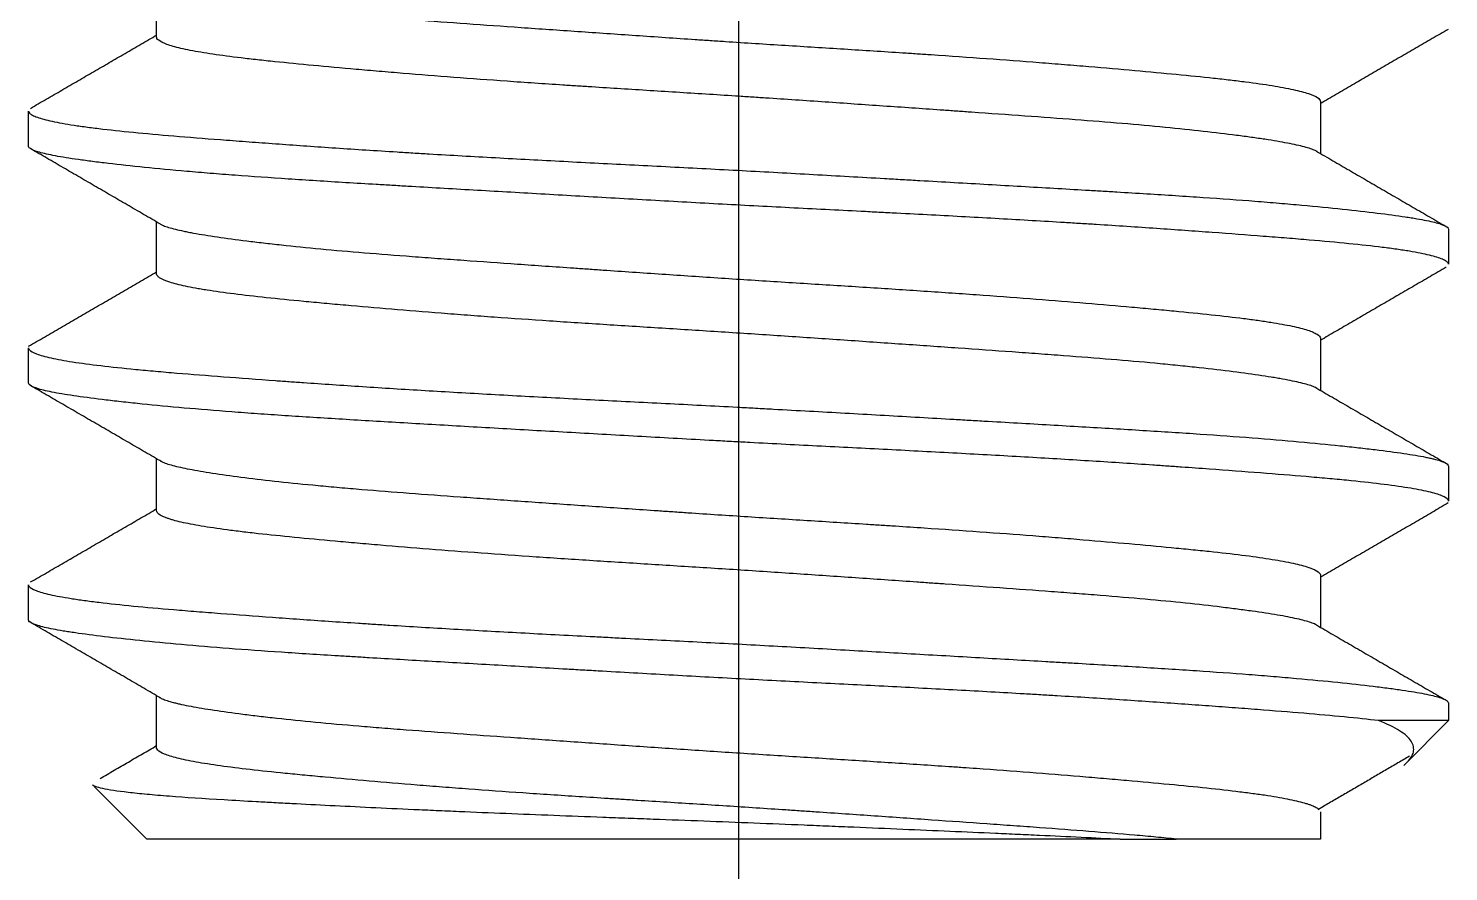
# Model space of a CAD drawing. Extents: x 0 to 1128, y 0 to 827.
# Drawn here: x 300.36 to 306.36, y 201.64 to 205.2 of the extents above; entities that cross this region are included whole.
import ezdxf

# ---------------------------------------------------------------- set-up
doc = ezdxf.new("R2010")
doc.units = 0
doc.header["$LTSCALE"] = 10
doc.header["$MEASUREMENT"] = 0
doc.linetypes.add('CENTER', pattern=[2, 1.25, -0.25, 0.25, -0.25])
doc.layers.add('1', color=7, linetype='CONTINUOUS')

msp = doc.modelspace()

# ---------------------------------------------------------------- linework, layer by layer
at = {"layer": '1', "color": 1, "linetype": 'CENTER', "lineweight": -3, "ltscale": 3}
msp.add_line((303.359, 275.5328), (303.359, 195.1403), dxfattribs=at)
at = {"layer": '1', "color": 7, "linetype": 'Continuous', "lineweight": -3}
for p, q in [((300.9005, 205.1652), (300.9005, 205.3851)), ((300.359, 204.7066), (300.359, 204.8523)), ((305.8175, 204.894), (305.8175, 204.6741)), ((300.9005, 204.1652), (300.9005, 204.3851)), ((306.359, 204.353), (306.359, 204.2065)), ((305.8175, 203.8943), (305.8175, 203.6742)), ((300.359, 203.7071), (300.359, 203.8523)), ((300.9005, 203.1649), (300.9005, 203.3851)), ((306.359, 203.3521), (306.359, 203.2068)), ((305.8175, 202.8936), (305.8175, 202.6739)), ((300.359, 202.7062), (300.359, 202.8528)), ((300.9005, 202.1656), (300.9005, 202.3851)), ((306.359, 202.3525), (306.359, 202.2796)), ((306.359, 202.2796), (306.0634, 202.2796)), ((306.359, 202.2796), (306.1693, 202.0899)), ((300.859, 201.7796), (300.6366, 202.002)), ((305.8175, 201.8943), (305.8175, 201.7796)), ((304.971, 201.7796), (300.859, 201.7796)), ((305.8175, 201.7796), (305.2087, 201.7796))]:
    msp.add_line(p, q, dxfattribs=at)
for points, knots in [([(300.9105, 205.3794), (300.9155, 205.3759), (300.9225, 205.3724), (300.9348, 205.3676), (300.9384, 205.3663), (300.9462, 205.3637), (300.9587, 205.3597), (300.9736, 205.3558), (301.0063, 205.3479), (301.0581, 205.3373), (301.126, 205.3265), (301.1832, 205.3181), (301.2033, 205.3153), (301.2455, 205.3097), (301.2675, 205.3069), (301.3359, 205.2984), (301.4339, 205.2871), (301.5452, 205.2759), (301.6338, 205.2676), (301.6642, 205.2649), (301.7266, 205.2595), (301.7588, 205.2568), (301.8567, 205.2489), (301.992, 205.2384), (302.2083, 205.2227), (302.3615, 205.2118), (302.4799, 205.2035), (302.5197, 205.2008), (302.5996, 205.1952), (302.6398, 205.1924), (302.7611, 205.184), (302.9246, 205.1727), (303.1126, 205.1599), (303.2184, 205.1528), (303.2609, 205.15), (303.2822, 205.1486), (303.3458, 205.1444), (303.3881, 205.1416), (303.5145, 205.1336), (303.682, 205.1231), (303.8474, 205.1127), (303.9706, 205.1048), (304.0115, 205.1022), (304.0727, 205.0982), (304.093, 205.0968), (304.1334, 205.0942), (304.1535, 205.0928), (304.2533, 205.0861), (304.409, 205.0753), (304.557, 205.0642), (304.6652, 205.0558), (304.7185, 205.0516), (304.7707, 205.0473), (304.8052, 205.0445), (304.8224, 205.043), (304.9072, 205.0359), (304.9718, 205.0302), (305.0949, 205.0192), (305.1533, 205.0138), (305.264, 205.0032), (305.3163, 204.9979), (305.3777, 204.9913), (305.3897, 204.99), (305.4134, 204.9873), (305.4481, 204.9833), (305.4806, 204.9794), (305.5426, 204.9714), (305.6173, 204.9608), (305.6765, 204.9497), (305.7149, 204.9413), (305.7267, 204.9385), (305.7482, 204.9328), (305.7579, 204.9299), (305.7836, 204.9214), (305.8087, 204.9102), (305.8173, 204.8992), (305.8175, 204.8939)], [0, 0, 0, 0, 0.022408, 0.022408, 0.030845, 0.030845, 0.039282, 0.056156, 0.056156, 0.089903, 0.12365, 0.12365, 0.140524, 0.140524, 0.157398, 0.157398, 0.191145, 0.224892, 0.224892, 0.241766, 0.241766, 0.25864, 0.25864, 0.292387, 0.326134, 0.359882, 0.359882, 0.376755, 0.376755, 0.393629, 0.393629, 0.427376, 0.461124, 0.469561, 0.469561, 0.477997, 0.477997, 0.494871, 0.494871, 0.528618, 0.562366, 0.562366, 0.579239, 0.579239, 0.587676, 0.587676, 0.596113, 0.596113, 0.62986, 0.663608, 0.663608, 0.680481, 0.688918, 0.688918, 0.697355, 0.697355, 0.731102, 0.731102, 0.76485, 0.76485, 0.798597, 0.798597, 0.807034, 0.807034, 0.815471, 0.832344, 0.832344, 0.866092, 0.899839, 0.899839, 0.916713, 0.916713, 0.933586, 0.933586, 0.967334, 1, 1, 1, 1]), ([(305.804, 204.682), (305.8017, 204.6834), (305.7964, 204.6862), (305.7901, 204.6889), (305.7834, 204.6915), (305.7798, 204.6928), (305.7681, 204.6968), (305.7593, 204.6994), (305.7298, 204.7072), (305.6823, 204.7177), (305.6187, 204.7285), (305.565, 204.7367), (305.546, 204.7395), (305.5061, 204.745), (305.485, 204.7479), (305.4195, 204.7563), (305.3253, 204.7676), (305.2179, 204.7788), (305.1038, 204.7898), (305.0434, 204.7953), (304.9157, 204.806), (304.8495, 204.8112), (304.7127, 204.8217), (304.5713, 204.8321), (304.4023, 204.8441), (304.3048, 204.851), (304.2655, 204.8537), (304.2458, 204.8551), (304.1864, 204.8593), (304.1466, 204.862), (304.0264, 204.8704), (303.8644, 204.8816), (303.6989, 204.893), (303.5733, 204.9015), (303.5313, 204.9043), (303.4678, 204.9085), (303.4466, 204.9099), (303.4043, 204.9127), (303.3831, 204.9141), (303.2777, 204.9209), (303.11, 204.9315), (302.9445, 204.9419), (302.8212, 204.9497), (302.7597, 204.9536), (302.6986, 204.9575), (302.6579, 204.9602), (302.6376, 204.9615), (302.5366, 204.9682), (302.3789, 204.9789), (302.154, 204.9953), (302.0117, 205.0066), (301.908, 205.0151), (301.8739, 205.018), (301.8075, 205.0236), (301.7751, 205.0265), (301.6801, 205.0348), (301.6199, 205.0403), (301.5056, 205.051), (301.4515, 205.0563), (301.3751, 205.0641), (301.3504, 205.0668), (301.3026, 205.0721), (301.2798, 205.0747), (301.2141, 205.0826), (301.1345, 205.0932), (301.0705, 205.104), (301.0283, 205.1123), (301.0152, 205.1151), (300.991, 205.1207), (300.9799, 205.1236), (300.95, 205.1321), (300.9188, 205.1435), (300.9047, 205.1547), (300.9009, 205.1622), (300.9004, 205.1642), (300.9005, 205.1662)], [0, 0, 0, 0, 0.00918, 0.017616, 0.017616, 0.026053, 0.026053, 0.042927, 0.042927, 0.076674, 0.110421, 0.110421, 0.127295, 0.127295, 0.144169, 0.144169, 0.177916, 0.211663, 0.211663, 0.245411, 0.245411, 0.279158, 0.279158, 0.312905, 0.346652, 0.355089, 0.355089, 0.363526, 0.363526, 0.3804, 0.3804, 0.414147, 0.447894, 0.447894, 0.464768, 0.464768, 0.473205, 0.473205, 0.481642, 0.481642, 0.515389, 0.549136, 0.549136, 0.56601, 0.574447, 0.574447, 0.582884, 0.582884, 0.616631, 0.650378, 0.684125, 0.684125, 0.700999, 0.700999, 0.717873, 0.717873, 0.75162, 0.75162, 0.785367, 0.785367, 0.802241, 0.802241, 0.819115, 0.819115, 0.852862, 0.886609, 0.886609, 0.903483, 0.903483, 0.920356, 0.920356, 0.954104, 0.987851, 0.987851, 1, 1, 1, 1]), ([(300.359, 204.8529), (300.359, 204.8499), (300.3606, 204.8469), (300.3653, 204.8424), (300.367, 204.841), (300.3712, 204.8382), (300.3736, 204.8368), (300.3818, 204.8325), (300.3886, 204.8297), (300.4126, 204.8212), (300.4545, 204.8099), (300.516, 204.7989), (300.5695, 204.7908), (300.5886, 204.7881), (300.6191, 204.784), (300.6296, 204.7827), (300.6512, 204.78), (300.7066, 204.7733), (300.8183, 204.7617), (300.9924, 204.7465), (301.1253, 204.7361), (301.2315, 204.728), (301.2678, 204.7253), (301.3417, 204.7198), (301.3795, 204.7171), (301.495, 204.7087), (301.6551, 204.6975), (301.8271, 204.6864), (301.9385, 204.6795), (301.961, 204.6781), (302.0063, 204.6753), (302.0292, 204.6739), (302.098, 204.6698), (302.1443, 204.6671), (302.2843, 204.6591), (302.474, 204.6487), (302.6695, 204.6385), (302.8184, 204.6308), (302.8684, 204.6283), (302.9692, 204.6232), (303.02, 204.6206), (303.172, 204.6128), (303.273, 204.6076), (303.4747, 204.5968), (303.5753, 204.5913), (303.7761, 204.5801), (303.8762, 204.5744), (304.0011, 204.5673), (304.0261, 204.5659), (304.0756, 204.563), (304.1496, 204.5588), (304.2225, 204.5546), (304.3668, 204.5464), (304.5555, 204.5355), (304.7367, 204.525), (304.8475, 204.5185), (304.8696, 204.5172), (304.9134, 204.5146), (304.9352, 204.5133), (305, 204.5094), (305.0423, 204.5068), (305.1667, 204.4991), (305.2462, 204.494), (305.3986, 204.4837), (305.4715, 204.4784), (305.5757, 204.4702), (305.6096, 204.4674), (305.6756, 204.4618), (305.7078, 204.459), (305.8007, 204.4505), (305.9156, 204.4393), (306.0613, 204.4228), (306.1407, 204.4121), (306.1847, 204.4055), (306.1931, 204.4042), (306.2094, 204.4015), (306.2329, 204.3976), (306.2535, 204.3938), (306.291, 204.3861), (306.3309, 204.376), (306.3508, 204.3658), (306.3568, 204.3592), (306.3577, 204.3579), (306.3586, 204.3556), (306.3589, 204.3547), (306.359, 204.3537)], [0, 0, 0, 0, 0.01782, 0.01782, 0.025891, 0.025891, 0.033962, 0.033962, 0.050103, 0.050103, 0.082386, 0.114669, 0.114669, 0.130811, 0.130811, 0.138882, 0.138882, 0.146952, 0.179236, 0.211519, 0.243802, 0.243802, 0.259943, 0.259943, 0.276085, 0.276085, 0.308368, 0.340651, 0.340651, 0.348722, 0.348722, 0.356792, 0.356792, 0.372934, 0.372934, 0.405217, 0.4375, 0.4375, 0.453642, 0.453642, 0.469783, 0.469783, 0.502066, 0.502066, 0.534349, 0.534349, 0.566632, 0.566632, 0.574703, 0.574703, 0.582774, 0.598915, 0.598915, 0.631199, 0.663482, 0.663482, 0.671552, 0.671552, 0.679623, 0.679623, 0.695765, 0.695765, 0.728048, 0.728048, 0.760331, 0.760331, 0.776472, 0.776472, 0.792614, 0.792614, 0.824897, 0.85718, 0.889463, 0.889463, 0.897534, 0.897534, 0.905605, 0.921746, 0.921746, 0.954029, 0.986312, 0.986312, 0.994383, 0.994383, 1, 1, 1, 1]), ([(306.359, 204.2069), (306.3589, 204.2083), (306.3584, 204.2097), (306.3568, 204.2124), (306.3557, 204.2138), (306.3529, 204.2166), (306.3477, 204.2208), (306.3396, 204.2251), (306.3196, 204.2335), (306.283, 204.2448), (306.2266, 204.2559), (306.185, 204.2628), (306.1764, 204.2642), (306.1585, 204.2669), (306.1492, 204.2683), (306.1204, 204.2724), (306.1001, 204.2751), (306.0359, 204.283), (305.9416, 204.2934), (305.8298, 204.3036), (305.7395, 204.3113), (305.7083, 204.3139), (305.6436, 204.3191), (305.6101, 204.3217), (305.5071, 204.3296), (305.4352, 204.335), (305.2849, 204.346), (305.1282, 204.3572), (304.9586, 204.3684), (304.8485, 204.3754), (304.8262, 204.3768), (304.7815, 204.3796), (304.7142, 204.3837), (304.6458, 204.3878), (304.5078, 204.3959), (304.3203, 204.4064), (304.1258, 204.4167), (304.002, 204.4231), (303.9772, 204.4244), (303.9272, 204.4269), (303.9021, 204.4282), (303.8267, 204.4321), (303.7764, 204.4346), (303.6254, 204.4423), (303.5247, 204.4475), (303.3232, 204.458), (303.2224, 204.4635), (303.0711, 204.4719), (303.0207, 204.4747), (302.9198, 204.4804), (302.8692, 204.4832), (302.719, 204.4918), (302.522, 204.503), (302.2363, 204.5194), (302.0523, 204.53), (301.9395, 204.5366), (301.917, 204.538), (301.8725, 204.5406), (301.8063, 204.5445), (301.742, 204.5483), (301.6156, 204.556), (301.4535, 204.5662), (301.3039, 204.5766), (301.2144, 204.5834), (301.1967, 204.5847), (301.1617, 204.5875), (301.1443, 204.5889), (301.0932, 204.593), (301.0602, 204.5958), (300.9644, 204.6042), (300.8454, 204.6155), (300.7435, 204.6265), (300.6735, 204.6348), (300.6513, 204.6375), (300.609, 204.6429), (300.589, 204.6456), (300.5326, 204.6536), (300.4677, 204.664), (300.4, 204.6792), (300.3747, 204.6894), (300.3653, 204.6959), (300.3637, 204.6972), (300.3613, 204.6999), (300.3604, 204.7012), (300.3593, 204.7037), (300.359, 204.7049), (300.359, 204.7061)], [0, 0, 0, 0, 0.008266, 0.008266, 0.016336, 0.016336, 0.024407, 0.040549, 0.040549, 0.072832, 0.105115, 0.105115, 0.113186, 0.113186, 0.121256, 0.121256, 0.137398, 0.137398, 0.169681, 0.201964, 0.201964, 0.218106, 0.218106, 0.234247, 0.234247, 0.26653, 0.26653, 0.298813, 0.331096, 0.331096, 0.339167, 0.339167, 0.347238, 0.363379, 0.363379, 0.395662, 0.427946, 0.427946, 0.436016, 0.436016, 0.444087, 0.444087, 0.460229, 0.460229, 0.492512, 0.492512, 0.524795, 0.524795, 0.540936, 0.540936, 0.557078, 0.557078, 0.589361, 0.621644, 0.653927, 0.653927, 0.661998, 0.661998, 0.670069, 0.68621, 0.68621, 0.718493, 0.750776, 0.750776, 0.758847, 0.758847, 0.766918, 0.766918, 0.783059, 0.783059, 0.815342, 0.847626, 0.847626, 0.863767, 0.863767, 0.879909, 0.879909, 0.912192, 0.944475, 0.976758, 0.976758, 0.984829, 0.984829, 0.992899, 0.992899, 1, 1, 1, 1]), ([(300.9171, 204.3754), (300.9206, 204.3736), (300.9358, 204.3665), (300.9588, 204.3595), (300.9907, 204.3516), (301.0024, 204.349), (301.0217, 204.3449), (301.0284, 204.3436), (301.0423, 204.3409), (301.0494, 204.3396), (301.0866, 204.3328), (301.1537, 204.322), (301.236, 204.3108), (301.3035, 204.3024), (301.3387, 204.2981), (301.376, 204.2939), (301.4014, 204.291), (301.4144, 204.2896), (301.4801, 204.2825), (301.5357, 204.2768), (301.6527, 204.2659), (301.7141, 204.2605), (301.8429, 204.2499), (301.9102, 204.2447), (301.9981, 204.2381), (302.0158, 204.2368), (302.0517, 204.2341), (302.1057, 204.2301), (302.1607, 204.2262), (302.2721, 204.2182), (302.424, 204.2074), (302.6025, 204.195), (302.7044, 204.1879), (302.7454, 204.1851), (302.7661, 204.1836), (302.8281, 204.1793), (302.8695, 204.1765), (302.9941, 204.1679), (303.0774, 204.1622), (303.2447, 204.151), (303.3286, 204.1455), (303.455, 204.1374), (303.4973, 204.1347), (303.5819, 204.1293), (303.6243, 204.1267), (303.7505, 204.1188), (303.9164, 204.1084), (304.0778, 204.0979), (304.2369, 204.0872), (304.3153, 204.0818), (304.4697, 204.0708), (304.5445, 204.0652), (304.689, 204.054), (304.8286, 204.0427), (304.9585, 204.0314), (305.0521, 204.023), (305.0828, 204.0202), (305.1423, 204.0148), (305.1711, 204.0121), (305.255, 204.0041), (305.3598, 203.9936), (305.4508, 203.9831), (305.5137, 203.9752), (305.5338, 203.9725), (305.5625, 203.9684), (305.5719, 203.9671), (305.5901, 203.9644), (305.5989, 203.963), (305.6417, 203.9562), (305.7017, 203.9452), (305.7453, 203.9339), (305.7717, 203.9254), (305.7834, 203.9212), (305.7927, 203.9169), (305.7984, 203.914), (305.8009, 203.9126), (305.8124, 203.9054), (305.8171, 203.8998), (305.8175, 203.8942), (305.8175, 203.8941), (305.8175, 203.8939)], [0, 0, 0, 0, 0.011983, 0.046024, 0.046024, 0.063045, 0.063045, 0.071555, 0.071555, 0.080066, 0.080066, 0.114107, 0.148148, 0.148148, 0.165169, 0.173679, 0.173679, 0.18219, 0.18219, 0.216231, 0.216231, 0.250273, 0.250273, 0.284314, 0.284314, 0.292824, 0.292824, 0.301335, 0.318355, 0.318355, 0.352397, 0.386438, 0.394949, 0.394949, 0.403459, 0.403459, 0.42048, 0.42048, 0.454521, 0.454521, 0.488563, 0.488563, 0.505583, 0.505583, 0.522604, 0.522604, 0.556645, 0.590687, 0.590687, 0.624728, 0.624728, 0.65877, 0.65877, 0.692811, 0.726852, 0.726852, 0.743873, 0.743873, 0.760894, 0.760894, 0.794935, 0.828977, 0.828977, 0.845997, 0.845997, 0.854508, 0.854508, 0.863018, 0.863018, 0.89706, 0.931101, 0.931101, 0.948122, 0.956632, 0.956632, 0.965142, 0.965142, 0.999184, 0.999184, 1, 1, 1, 1]), ([(305.8041, 203.6819), (305.7996, 203.6847), (305.7829, 203.6926), (305.7392, 203.7056), (305.6877, 203.7162), (305.6502, 203.723), (305.6424, 203.7243), (305.6263, 203.727), (305.6016, 203.7311), (305.5747, 203.7352), (305.5182, 203.7435), (305.4355, 203.7546), (305.326, 203.7673), (305.2593, 203.7744), (305.2322, 203.7772), (305.2184, 203.7786), (305.1764, 203.7828), (305.1477, 203.7856), (305.0595, 203.7939), (304.9979, 203.7992), (304.8694, 203.8097), (304.8024, 203.8149), (304.6978, 203.8228), (304.6622, 203.8254), (304.5897, 203.8307), (304.5527, 203.8334), (304.4409, 203.8414), (304.2887, 203.8521), (304.1307, 203.8632), (303.9698, 203.8743), (303.8878, 203.88), (303.7209, 203.8915), (303.6374, 203.8972), (303.4702, 203.9084), (303.3865, 203.9139), (303.2191, 203.9246), (303.1353, 203.9299), (303.0096, 203.9378), (302.9675, 203.9404), (302.8842, 203.9457), (302.8429, 203.9483), (302.7201, 203.9561), (302.559, 203.9666), (302.4034, 203.9773), (302.2889, 203.9855), (302.251, 203.9883), (302.1948, 203.9925), (302.1761, 203.9939), (302.1392, 203.9967), (302.1209, 203.9981), (302.0302, 204.0051), (301.8906, 204.0164), (301.7615, 204.0276), (301.6686, 204.0359), (301.6231, 204.04), (301.5792, 204.0441), (301.5502, 204.0468), (301.5359, 204.0482), (301.4655, 204.0549), (301.3604, 204.0654), (301.2242, 204.081), (301.1479, 204.0916), (301.1048, 204.0985), (301.0964, 204.0998), (301.0802, 204.1026), (301.0566, 204.1067), (301.0355, 204.1109), (300.9963, 204.1192), (300.9524, 204.1304), (300.9252, 204.1418), (300.9111, 204.1503), (300.9075, 204.1531), (300.9024, 204.1588), (300.9009, 204.1615), (300.9005, 204.1649), (300.9005, 204.1655), (300.9005, 204.1661)], [0, 0, 0, 0, 0.017549, 0.051296, 0.085044, 0.085044, 0.09348, 0.09348, 0.101917, 0.118791, 0.118791, 0.152538, 0.186286, 0.194722, 0.194722, 0.203159, 0.203159, 0.220033, 0.220033, 0.25378, 0.25378, 0.287528, 0.287528, 0.304401, 0.304401, 0.321275, 0.321275, 0.355022, 0.38877, 0.38877, 0.422517, 0.422517, 0.456264, 0.456264, 0.490012, 0.490012, 0.523759, 0.523759, 0.540633, 0.540633, 0.557506, 0.557506, 0.591254, 0.625001, 0.625001, 0.641875, 0.641875, 0.650312, 0.650312, 0.658748, 0.658748, 0.692496, 0.726243, 0.726243, 0.743117, 0.751554, 0.751554, 0.75999, 0.75999, 0.793738, 0.827485, 0.861233, 0.861233, 0.869669, 0.869669, 0.878106, 0.89498, 0.89498, 0.928727, 0.962475, 0.962475, 0.979348, 0.979348, 0.996222, 0.996222, 1, 1, 1, 1]), ([(300.359, 203.8535), (300.3588, 203.8506), (300.3601, 203.8477), (300.368, 203.8393), (300.3782, 203.8337), (300.4011, 203.8252), (300.41, 203.8224), (300.4305, 203.8167), (300.442, 203.8138), (300.4803, 203.8054), (300.541, 203.7943), (300.6601, 203.7783), (300.7583, 203.7679), (300.8257, 203.7614), (300.8395, 203.7601), (300.8675, 203.7575), (300.9103, 203.7537), (300.9553, 203.7498), (301.0481, 203.7421), (301.1137, 203.737), (301.2525, 203.7264), (301.3256, 203.721), (301.4219, 203.714), (301.4413, 203.7126), (301.4808, 203.7098), (301.5008, 203.7084), (301.5613, 203.7041), (301.6023, 203.7013), (301.727, 203.6929), (301.8983, 203.6817), (302.0793, 203.6709), (302.2186, 203.6629), (302.2657, 203.6602), (302.3611, 203.6549), (302.4096, 203.6523), (302.5553, 203.6444), (302.7513, 203.6342), (303.05, 203.6191), (303.2524, 203.6087), (303.38, 203.6019), (303.4056, 203.6005), (303.4565, 203.5978), (303.5328, 203.5936), (303.6086, 203.5894), (303.7594, 203.581), (303.9587, 203.5697), (304.1544, 203.5585), (304.2755, 203.5516), (304.2997, 203.5502), (304.3479, 203.5474), (304.372, 203.5461), (304.4439, 203.5419), (304.4912, 203.5392), (304.631, 203.5311), (304.8124, 203.5206), (304.9839, 203.5104), (305.1086, 203.5027), (305.1496, 203.5002), (305.2302, 203.495), (305.27, 203.4924), (305.3861, 203.4846), (305.4596, 203.4793), (305.5988, 203.4684), (305.7305, 203.4573), (305.8467, 203.4461), (305.9144, 203.439), (305.9277, 203.4376), (305.9537, 203.4348), (305.9917, 203.4306), (306.0271, 203.4265), (306.0941, 203.4184), (306.1741, 203.4077), (306.2352, 203.3974), (306.2674, 203.3909), (306.2735, 203.3896), (306.2852, 203.3871), (306.2907, 203.3858), (306.3063, 203.3819), (306.3154, 203.3794), (306.3389, 203.3717), (306.3493, 203.3666), (306.3574, 203.3588), (306.3588, 203.3561), (306.359, 203.3534)], [0, 0, 0, 0, 0.017268, 0.017268, 0.049485, 0.049485, 0.065593, 0.065593, 0.081701, 0.081701, 0.113918, 0.146134, 0.178351, 0.178351, 0.186405, 0.186405, 0.194459, 0.210567, 0.210567, 0.242784, 0.242784, 0.275, 0.275, 0.283055, 0.283055, 0.291109, 0.291109, 0.307217, 0.307217, 0.339433, 0.37165, 0.37165, 0.387758, 0.387758, 0.403866, 0.403866, 0.436083, 0.468299, 0.500516, 0.500516, 0.50857, 0.50857, 0.516624, 0.532732, 0.532732, 0.564949, 0.597165, 0.597165, 0.60522, 0.60522, 0.613274, 0.613274, 0.629382, 0.629382, 0.661598, 0.693815, 0.693815, 0.709923, 0.709923, 0.726031, 0.726031, 0.758248, 0.758248, 0.790464, 0.822681, 0.822681, 0.830735, 0.830735, 0.838789, 0.854897, 0.854897, 0.887114, 0.91933, 0.91933, 0.927385, 0.927385, 0.935439, 0.935439, 0.951547, 0.951547, 0.983763, 0.983763, 1, 1, 1, 1]), ([(306.359, 203.2066), (306.3589, 203.2084), (306.3582, 203.2103), (306.3533, 203.2176), (306.3445, 203.2232), (306.3168, 203.2344), (306.2979, 203.2401), (306.2616, 203.2486), (306.2483, 203.2514), (306.2192, 203.257), (306.2035, 203.2598), (306.1529, 203.268), (306.0761, 203.2787), (305.9807, 203.2891), (305.9151, 203.2956), (305.9016, 203.2969), (305.8742, 203.2995), (305.8602, 203.3008), (305.8174, 203.3046), (305.7879, 203.3072), (305.6966, 203.3149), (305.632, 203.32), (305.4953, 203.3305), (305.4232, 203.3359), (305.3095, 203.3442), (305.2707, 203.347), (305.211, 203.3512), (305.1908, 203.3527), (305.1501, 203.3555), (305.0476, 203.3626), (304.8562, 203.3752), (304.6767, 203.386), (304.4924, 203.3968), (304.3978, 203.4021), (304.2523, 203.41), (304.2035, 203.4126), (304.1056, 203.4177), (304.0565, 203.4203), (303.9085, 203.4279), (303.7097, 203.438), (303.508, 203.4483), (303.381, 203.455), (303.3555, 203.4564), (303.3045, 203.4591), (303.279, 203.4605), (303.2025, 203.4646), (303.1518, 203.4674), (303.0004, 203.4758), (302.8005, 203.4871), (302.6044, 203.4983), (302.4588, 203.5067), (302.4105, 203.5094), (302.3145, 203.5149), (302.2666, 203.5177), (302.1254, 203.5258), (301.9424, 203.5364), (301.6833, 203.5518), (301.5208, 203.562), (301.4226, 203.5685), (301.4032, 203.5698), (301.3648, 203.5724), (301.308, 203.5764), (301.2535, 203.5804), (301.1473, 203.5885), (301.0136, 203.5995), (300.8953, 203.6108), (300.8263, 203.6178), (300.8128, 203.6192), (300.7862, 203.622), (300.7731, 203.6234), (300.7349, 203.6276), (300.7106, 203.6304), (300.6415, 203.6386), (300.5589, 203.6493), (300.4952, 203.6597), (300.4546, 203.6674), (300.4423, 203.6699), (300.42, 203.6751), (300.4102, 203.6777), (300.3845, 203.6853), (300.3726, 203.6904), (300.361, 203.6992), (300.3588, 203.7029), (300.359, 203.7067)], [0, 0, 0, 0, 0.010826, 0.010826, 0.043042, 0.043042, 0.075259, 0.075259, 0.091367, 0.091367, 0.107475, 0.107475, 0.139692, 0.171908, 0.171908, 0.179962, 0.179962, 0.188016, 0.188016, 0.204125, 0.204125, 0.236341, 0.236341, 0.268558, 0.268558, 0.284666, 0.284666, 0.29272, 0.29272, 0.300774, 0.332991, 0.365207, 0.365207, 0.397424, 0.397424, 0.413532, 0.413532, 0.42964, 0.42964, 0.461857, 0.494073, 0.494073, 0.502128, 0.502128, 0.510182, 0.510182, 0.52629, 0.52629, 0.558506, 0.590723, 0.590723, 0.606831, 0.606831, 0.622939, 0.622939, 0.655156, 0.687373, 0.719589, 0.719589, 0.727643, 0.727643, 0.735697, 0.751806, 0.751806, 0.784022, 0.816239, 0.816239, 0.824293, 0.824293, 0.832347, 0.832347, 0.848455, 0.848455, 0.880672, 0.912888, 0.912888, 0.928996, 0.928996, 0.945105, 0.945105, 0.977321, 0.977321, 1, 1, 1, 1]), ([(300.9169, 203.3755), (300.9198, 203.374), (300.9231, 203.3724), (300.9391, 203.3656), (300.9723, 203.3552), (301.0219, 203.3447), (301.0799, 203.3339), (301.113, 203.3285), (301.1878, 203.3174), (301.2288, 203.3118), (301.3179, 203.3005), (301.4139, 203.2892), (301.5239, 203.278), (301.6117, 203.2697), (301.642, 203.2669), (301.7038, 203.2615), (301.7353, 203.2588), (301.8317, 203.2508), (301.9652, 203.2404), (302.1085, 203.2299), (302.2197, 203.2219), (302.2574, 203.2192), (302.3149, 203.2151), (302.3342, 203.2138), (302.3729, 203.211), (302.3924, 203.2097), (302.49, 203.2028), (302.6484, 203.1918), (302.8114, 203.1805), (302.9354, 203.172), (302.9978, 203.1677), (303.0609, 203.1634), (303.1031, 203.1605), (303.1243, 203.1591), (303.2301, 203.152), (303.3144, 203.1464), (303.4825, 203.1356), (303.6499, 203.1251), (303.8163, 203.1146), (303.9198, 203.108), (303.9406, 203.1067), (303.9818, 203.1041), (304.0433, 203.1001), (304.1038, 203.0961), (304.2235, 203.0882), (304.3796, 203.0774), (304.5477, 203.065), (304.6384, 203.0579), (304.6744, 203.0551), (304.6923, 203.0536), (304.7456, 203.0494), (304.7804, 203.0465), (304.8824, 203.038), (304.9475, 203.0324), (305.0719, 203.0213), (305.1312, 203.0158), (305.2157, 203.0078), (305.2432, 203.0052), (305.2965, 202.9998), (305.3225, 202.9972), (305.3973, 202.9893), (305.4892, 202.9788), (305.5659, 202.9681), (305.635, 202.9573), (305.6658, 202.9518), (305.7193, 202.9406), (305.7417, 202.9349), (305.7779, 202.9236), (305.8056, 202.9122), (305.8163, 202.901), (305.8174, 202.895), (305.8175, 202.8945), (305.8175, 202.8941)], [0, 0, 0, 0, 0.010077, 0.010077, 0.044118, 0.07816, 0.07816, 0.112201, 0.112201, 0.146242, 0.146242, 0.180284, 0.214325, 0.214325, 0.231346, 0.231346, 0.248367, 0.248367, 0.282408, 0.31645, 0.31645, 0.33347, 0.33347, 0.341981, 0.341981, 0.350491, 0.350491, 0.384532, 0.418574, 0.418574, 0.435595, 0.444105, 0.444105, 0.452615, 0.452615, 0.486657, 0.486657, 0.520698, 0.55474, 0.55474, 0.56325, 0.56325, 0.57176, 0.588781, 0.588781, 0.622822, 0.656864, 0.665374, 0.665374, 0.673885, 0.673885, 0.690905, 0.690905, 0.724947, 0.724947, 0.758988, 0.758988, 0.776009, 0.776009, 0.793029, 0.793029, 0.827071, 0.861112, 0.861112, 0.895154, 0.895154, 0.929195, 0.929195, 0.963237, 0.997278, 0.997278, 1, 1, 1, 1]), ([(305.797, 202.6857), (305.7915, 202.6884), (305.7848, 202.6911), (305.7694, 202.6964), (305.7607, 202.699), (305.7411, 202.7043), (305.7303, 202.7069), (305.6947, 202.7148), (305.6394, 202.7254), (305.5683, 202.7363), (305.5091, 202.7446), (305.478, 202.7488), (305.4446, 202.7531), (305.4219, 202.7559), (305.4102, 202.7573), (305.3512, 202.7644), (305.3007, 202.7701), (305.1934, 202.7813), (305.1366, 202.7868), (305.0166, 202.7976), (304.9535, 202.8029), (304.8705, 202.8095), (304.8537, 202.8108), (304.8199, 202.8135), (304.7687, 202.8174), (304.7164, 202.8214), (304.6102, 202.8292), (304.4646, 202.8397), (304.2918, 202.8519), (304.1926, 202.8588), (304.1526, 202.8616), (304.1325, 202.863), (304.072, 202.8672), (304.0315, 202.87), (303.9095, 202.8785), (303.7456, 202.8898), (303.579, 202.9011), (303.4531, 202.9095), (303.4109, 202.9123), (303.3263, 202.9178), (303.2838, 202.9205), (303.1572, 202.9285), (302.9901, 202.939), (302.826, 202.9493), (302.6636, 202.9598), (302.5831, 202.9651), (302.424, 202.9759), (302.2693, 202.9868), (302.0501, 203.0034), (301.9125, 203.0147), (301.8126, 203.0232), (301.7798, 203.026), (301.7159, 203.0317), (301.6848, 203.0345), (301.5939, 203.0427), (301.5366, 203.048), (301.4285, 203.0586), (301.3776, 203.0638), (301.3063, 203.0716), (301.2834, 203.0743), (301.2502, 203.0783), (301.2394, 203.0796), (301.2182, 203.0823), (301.2079, 203.0836), (301.1576, 203.0903), (301.0854, 203.101), (301.029, 203.112), (300.9927, 203.1203), (300.976, 203.1246), (300.9617, 203.1288), (300.9527, 203.1317), (300.9484, 203.1331), (300.9285, 203.1403), (300.917, 203.146), (300.9034, 203.1564), (300.9004, 203.1612), (300.9005, 203.1659)], [0, 0, 0, 0, 0.017429, 0.017429, 0.03445, 0.03445, 0.05147, 0.05147, 0.085512, 0.119553, 0.119553, 0.136574, 0.145084, 0.145084, 0.153594, 0.153594, 0.187636, 0.187636, 0.221677, 0.221677, 0.255719, 0.255719, 0.264229, 0.264229, 0.272739, 0.28976, 0.28976, 0.323802, 0.357843, 0.366353, 0.366353, 0.374864, 0.374864, 0.391884, 0.391884, 0.425926, 0.459967, 0.459967, 0.476988, 0.476988, 0.494009, 0.494009, 0.52805, 0.562091, 0.562091, 0.596133, 0.596133, 0.630174, 0.664216, 0.698257, 0.698257, 0.715278, 0.715278, 0.732298, 0.732298, 0.76634, 0.76634, 0.800381, 0.800381, 0.817402, 0.817402, 0.825912, 0.825912, 0.834423, 0.834423, 0.868464, 0.902505, 0.902505, 0.919526, 0.928037, 0.928037, 0.936547, 0.936547, 0.970588, 0.970588, 1, 1, 1, 1]), ([(300.359, 202.8533), (300.359, 202.8522), (300.3591, 202.8511), (300.36, 202.8486), (300.3609, 202.8472), (300.3665, 202.8402), (300.3762, 202.8346), (300.4056, 202.8233), (300.4449, 202.8121), (300.5042, 202.801), (300.5476, 202.7941), (300.5567, 202.7927), (300.5753, 202.79), (300.6041, 202.7859), (300.6354, 202.7819), (300.7014, 202.774), (300.7981, 202.7636), (300.9123, 202.7534), (301.0046, 202.7457), (301.0365, 202.7431), (301.1026, 202.7379), (301.1365, 202.7353), (301.2406, 202.7273), (301.3134, 202.7219), (301.4654, 202.7108), (301.5446, 202.7052), (301.6685, 202.6968), (301.7316, 202.6926), (301.7967, 202.6884), (301.8405, 202.6856), (301.8626, 202.6842), (301.9735, 202.6772), (302.1548, 202.6663), (302.4375, 202.6506), (302.6332, 202.6404), (302.7578, 202.634), (302.7829, 202.6327), (302.8331, 202.6301), (302.9084, 202.6263), (302.9837, 202.6224), (303.1345, 202.6147), (303.2352, 202.6096), (303.4367, 202.5989), (303.5376, 202.5934), (303.6891, 202.585), (303.7396, 202.5821), (303.8408, 202.5764), (303.891, 202.5736), (304.0403, 202.5651), (304.2361, 202.5539), (304.4258, 202.543), (304.5657, 202.5349), (304.635, 202.5309), (304.7034, 202.5269), (304.7488, 202.5243), (304.7715, 202.523), (304.8834, 202.5164), (305.0561, 202.5061), (305.2165, 202.496), (305.3707, 202.4856), (305.4448, 202.4804), (305.5333, 202.4735), (305.5508, 202.4722), (305.5854, 202.4694), (305.6364, 202.4652), (305.6849, 202.461), (305.7787, 202.4526), (305.8953, 202.4414), (305.9949, 202.4304), (306.0631, 202.4222), (306.0848, 202.4194), (306.1259, 202.414), (306.1452, 202.4113), (306.1993, 202.4034), (306.2614, 202.393), (306.3038, 202.3829), (306.3282, 202.3753), (306.3385, 202.3715), (306.3459, 202.3676), (306.3503, 202.365), (306.3521, 202.3637), (306.3568, 202.3596), (306.3586, 202.3569), (306.3589, 202.3541)], [0, 0, 0, 0, 0.00665, 0.00665, 0.014721, 0.014721, 0.047004, 0.047004, 0.079287, 0.11157, 0.11157, 0.119641, 0.119641, 0.127712, 0.143853, 0.143853, 0.176136, 0.208419, 0.208419, 0.224561, 0.224561, 0.240703, 0.240703, 0.272986, 0.272986, 0.305269, 0.305269, 0.32141, 0.329481, 0.329481, 0.337552, 0.337552, 0.369835, 0.402118, 0.434401, 0.434401, 0.442472, 0.442472, 0.450543, 0.466684, 0.466684, 0.498967, 0.498967, 0.53125, 0.53125, 0.547392, 0.547392, 0.563533, 0.563533, 0.595816, 0.6281, 0.6281, 0.644241, 0.652312, 0.652312, 0.660383, 0.660383, 0.692666, 0.724949, 0.724949, 0.757232, 0.757232, 0.765303, 0.765303, 0.773373, 0.789515, 0.789515, 0.821798, 0.854081, 0.854081, 0.870223, 0.870223, 0.886364, 0.886364, 0.918647, 0.95093, 0.95093, 0.967072, 0.975143, 0.975143, 0.983214, 0.983214, 1, 1, 1, 1]), ([(306.0634, 202.2796), (306.0192, 202.2849), (305.9706, 202.2901), (305.8651, 202.3004), (305.7513, 202.3106), (305.621, 202.3209), (305.5342, 202.3275), (305.5165, 202.3289), (305.4807, 202.3316), (305.4626, 202.3329), (305.4077, 202.337), (305.3703, 202.3398), (305.2559, 202.3481), (305.0974, 202.3593), (304.9272, 202.3705), (304.795, 202.3788), (304.7502, 202.3815), (304.6818, 202.3857), (304.6588, 202.387), (304.6127, 202.3898), (304.4968, 202.3965), (304.2842, 202.4084), (304.0895, 202.4186), (303.9414, 202.4262), (303.8916, 202.4287), (303.7914, 202.4339), (303.741, 202.4364), (303.5886, 202.4442), (303.4873, 202.4494), (303.2854, 202.4601), (303.1847, 202.4656), (302.9839, 202.4767), (302.8838, 202.4824), (302.7591, 202.4895), (302.7341, 202.4909), (302.6843, 202.4938), (302.6594, 202.4952), (302.5853, 202.4994), (302.5363, 202.5022), (302.391, 202.5105), (302.2012, 202.5214), (302.0191, 202.532), (301.8855, 202.5398), (301.8414, 202.5424), (301.7761, 202.5463), (301.7544, 202.5476), (301.7116, 202.5502), (301.6055, 202.5566), (301.5048, 202.563), (301.3505, 202.5733), (301.2767, 202.5786), (301.136, 202.5894), (301.0691, 202.595), (300.9423, 202.6063), (300.8836, 202.6119), (300.775, 202.6231), (300.6754, 202.6341), (300.5936, 202.6448), (300.5481, 202.6515), (300.5393, 202.6528), (300.5223, 202.6554), (300.5141, 202.6568), (300.4904, 202.6607), (300.4759, 202.6633), (300.4363, 202.671), (300.3937, 202.6811), (300.371, 202.6913), (300.3616, 202.6991), (300.3597, 202.7017), (300.359, 202.7051), (300.359, 202.7058), (300.359, 202.7064)], [0, 0, 0, 0, 0.03756, 0.03756, 0.07512, 0.11268, 0.11268, 0.12207, 0.12207, 0.13146, 0.13146, 0.15024, 0.15024, 0.1878, 0.225361, 0.225361, 0.244141, 0.244141, 0.253531, 0.253531, 0.262921, 0.300481, 0.338041, 0.338041, 0.356821, 0.356821, 0.375601, 0.375601, 0.413161, 0.413161, 0.450721, 0.450721, 0.488281, 0.488281, 0.497671, 0.497671, 0.507061, 0.507061, 0.525841, 0.525841, 0.563401, 0.600961, 0.600961, 0.619741, 0.619741, 0.629131, 0.629131, 0.638522, 0.676082, 0.676082, 0.713642, 0.713642, 0.751202, 0.751202, 0.788762, 0.788762, 0.826322, 0.863882, 0.863882, 0.873272, 0.873272, 0.882662, 0.882662, 0.901442, 0.901442, 0.939002, 0.976562, 0.976562, 0.995342, 0.995342, 1, 1, 1, 1]), ([(300.9101, 202.3797), (300.9138, 202.3771), (300.9281, 202.3692), (300.952, 202.3615), (300.9775, 202.3549), (300.9829, 202.3535), (300.9941, 202.3509), (301.0118, 202.3469), (301.0317, 202.3429), (301.0745, 202.3349), (301.1395, 202.3241), (301.2301, 202.3116), (301.2867, 202.3045), (301.3098, 202.3016), (301.3217, 202.3002), (301.3578, 202.2959), (301.3827, 202.2931), (301.4598, 202.2846), (301.5144, 202.279), (301.6296, 202.2679), (301.6904, 202.2626), (301.7862, 202.2546), (301.8189, 202.2519), (301.8859, 202.2466), (301.9203, 202.244), (302.0247, 202.2361), (302.1678, 202.2256), (302.3187, 202.2149), (302.4735, 202.204), (302.5528, 202.1984), (302.7155, 202.1871), (302.7974, 202.1814), (302.9624, 202.1701), (303.0454, 202.1644), (303.2126, 202.1531), (303.2968, 202.1476), (303.4239, 202.1393), (303.4665, 202.1366), (303.5512, 202.1313), (303.5933, 202.1286), (303.719, 202.1207), (303.8848, 202.1104), (304.047, 202.0999), (304.1674, 202.0919), (304.2072, 202.0892), (304.2667, 202.0851), (304.2865, 202.0838), (304.3256, 202.081), (304.3451, 202.0797), (304.4416, 202.0728), (304.5914, 202.0618), (304.7323, 202.0505), (304.8345, 202.042), (304.8848, 202.0378), (304.9339, 202.0335), (304.9662, 202.0307), (304.9823, 202.0293), (305.0614, 202.0222), (305.1213, 202.0168), (305.2344, 202.0061), (305.3408, 201.9956), (305.4339, 201.9851), (305.4878, 201.9784), (305.4984, 201.9771), (305.519, 201.9744), (305.5492, 201.9704), (305.577, 201.9664), (305.6296, 201.9583), (305.6915, 201.9473), (305.743, 201.9347), (305.7652, 201.9275), (305.7736, 201.9247), (305.7775, 201.9232), (305.7884, 201.9189), (305.7946, 201.9161), (305.8034, 201.9111), (305.8065, 201.909), (305.8091, 201.907)], [0, 0, 0, 0, 0.017183, 0.051829, 0.051829, 0.06049, 0.06049, 0.069151, 0.086474, 0.086474, 0.121119, 0.155764, 0.164426, 0.164426, 0.173087, 0.173087, 0.19041, 0.19041, 0.225055, 0.225055, 0.2597, 0.2597, 0.277023, 0.277023, 0.294345, 0.294345, 0.32899, 0.363636, 0.363636, 0.398281, 0.398281, 0.432926, 0.432926, 0.467571, 0.467571, 0.502216, 0.502216, 0.519539, 0.519539, 0.536862, 0.536862, 0.571507, 0.606152, 0.606152, 0.623475, 0.623475, 0.632136, 0.632136, 0.640797, 0.640797, 0.675443, 0.710088, 0.710088, 0.72741, 0.736072, 0.736072, 0.744733, 0.744733, 0.779378, 0.779378, 0.814023, 0.848669, 0.848669, 0.85733, 0.85733, 0.865991, 0.883314, 0.883314, 0.917959, 0.952604, 0.961266, 0.961266, 0.969927, 0.969927, 0.987249, 0.987249, 1, 1, 1, 1]), ([(306.1848, 202.1054), (306.1985, 202.1189), (306.2071, 202.1328), (306.2119, 202.1545), (306.212, 202.1622), (306.2089, 202.1774), (306.2025, 202.1926), (306.1895, 202.2076), (306.1731, 202.2225), (306.1632, 202.2298), (306.1288, 202.2516), (306.0993, 202.2657), (306.0634, 202.2796)], [0, 0, 0, 0, 0.234742, 0.234742, 0.362285, 0.362285, 0.489828, 0.617371, 0.617371, 0.744914, 0.744914, 1, 1, 1, 1]), ([(305.2087, 201.7796), (305.1809, 201.7824), (305.1523, 201.7852), (305.0931, 201.7907), (305.0629, 201.7935), (304.9703, 201.8015), (304.8416, 201.812), (304.7029, 201.8224), (304.5951, 201.8303), (304.5585, 201.8329), (304.484, 201.8383), (304.4461, 201.841), (304.3313, 201.8491), (304.1757, 201.86), (303.9349, 201.8768), (303.7695, 201.8881), (303.6645, 201.8953), (303.6434, 201.8967), (303.6014, 201.8996), (303.5383, 201.9038), (303.4753, 201.908), (303.3495, 201.9163), (303.2658, 201.9217), (303.0988, 201.9322), (302.9946, 201.9387), (302.8908, 201.9453), (302.8493, 201.9479), (302.8285, 201.9492), (302.7666, 201.9532), (302.7257, 201.9558), (302.6043, 201.9637), (302.4457, 201.9743), (302.2934, 201.9851), (302.1817, 201.9934), (302.1448, 201.9962), (302.0902, 202.0005), (302.0721, 202.0019), (302.0361, 202.0047), (302.0183, 202.0061), (301.9304, 202.0132), (301.7954, 202.0245), (301.6716, 202.0356), (301.5831, 202.0437), (301.5543, 202.0464), (301.4981, 202.0518), (301.4707, 202.0544), (301.3909, 202.0624), (301.2921, 202.0729), (301.1665, 202.0886), (301.0977, 202.0994), (301.0518, 202.1077), (301.0375, 202.1105), (301.011, 202.1161), (300.9988, 202.1189), (300.9655, 202.1273), (300.9297, 202.1386), (300.9106, 202.1499), (300.9027, 202.1583), (300.9011, 202.1611), (300.9005, 202.1645), (300.9005, 202.1652), (300.9005, 202.1658)], [0, 0, 0, 0, 0.021172, 0.021172, 0.042344, 0.042344, 0.084688, 0.127033, 0.127033, 0.148205, 0.148205, 0.169377, 0.169377, 0.211721, 0.254065, 0.296409, 0.296409, 0.306995, 0.306995, 0.317581, 0.338754, 0.338754, 0.381098, 0.381098, 0.423442, 0.434028, 0.434028, 0.444614, 0.444614, 0.465786, 0.465786, 0.50813, 0.550475, 0.550475, 0.571647, 0.571647, 0.582233, 0.582233, 0.592819, 0.592819, 0.635163, 0.677507, 0.677507, 0.698679, 0.698679, 0.719851, 0.719851, 0.762196, 0.80454, 0.846884, 0.846884, 0.868056, 0.868056, 0.889228, 0.889228, 0.931572, 0.973917, 0.973917, 0.995089, 0.995089, 1, 1, 1, 1]), ([(300.6295, 202.0091), (300.6303, 202.0083), (300.6314, 202.0075), (300.635, 202.0053), (300.6379, 202.004), (300.6488, 201.9999), (300.6589, 201.9971), (300.6973, 201.9888), (300.7337, 201.9833), (300.7926, 201.9765), (300.8051, 201.9751), (300.8314, 201.9724), (300.8453, 201.971), (300.8889, 201.9669), (300.9204, 201.9643), (301.0218, 201.9564), (301.0988, 201.9513), (301.2284, 201.9436), (301.274, 201.941), (301.3461, 201.937), (301.3708, 201.9357), (301.4209, 201.933), (301.4464, 201.9317), (301.5763, 201.9249), (301.6872, 201.9193), (301.8638, 201.9108), (301.9244, 201.908), (302.0179, 201.9038), (302.0496, 201.9023), (302.1136, 201.8995), (302.1459, 201.8981), (302.3082, 201.8911), (302.4416, 201.8857), (302.6468, 201.8777), (302.7161, 201.8751), (302.8213, 201.8711), (302.8566, 201.8697), (302.9276, 201.8671), (302.9633, 201.8657), (303.1412, 201.8591), (303.283, 201.8537), (303.495, 201.8452), (303.5656, 201.8424), (303.6712, 201.838), (303.7064, 201.8365), (303.7768, 201.8336), (303.812, 201.8321), (303.9862, 201.8247), (304.1212, 201.8189), (304.317, 201.8103), (304.3812, 201.8075), (304.4759, 201.8033), (304.5071, 201.8019), (304.5691, 201.7991), (304.5999, 201.7977), (304.7511, 201.7907), (304.8648, 201.7852), (304.971, 201.7796)], [0, 0, 0, 0, 0.010899, 0.010899, 0.028883, 0.028883, 0.06485, 0.06485, 0.136785, 0.136785, 0.154768, 0.154768, 0.172752, 0.172752, 0.208719, 0.208719, 0.280654, 0.280654, 0.316621, 0.316621, 0.334605, 0.334605, 0.352588, 0.352588, 0.424523, 0.424523, 0.46049, 0.46049, 0.478474, 0.478474, 0.496458, 0.496458, 0.568392, 0.568392, 0.60436, 0.60436, 0.622343, 0.622343, 0.640327, 0.640327, 0.712262, 0.712262, 0.748229, 0.748229, 0.766212, 0.766212, 0.784196, 0.784196, 0.856131, 0.856131, 0.892098, 0.892098, 0.910082, 0.910082, 0.928065, 0.928065, 1, 1, 1, 1])]:
    msp.add_open_spline(points, degree=3, knots=knots, dxfattribs=at)
for points, degree in [([(300.3672, 204.8646), (300.634, 205.0192), (300.9005, 205.1741)], 2), ([(306.357, 205.1981), (306.0872, 205.0417), (305.8175, 204.8851)], 2), ([(300.9234, 204.3718), (300.6455, 204.5333), (300.3673, 204.6946)], 2), ([(305.8005, 204.684), (306.0788, 204.5224), (306.3571, 204.361)], 2), ([(306.3484, 204.1935), (306.0828, 204.0395), (305.8175, 203.8854)], 2), ([(300.3594, 203.8601), (300.6299, 204.0169), (300.9005, 204.1741)], 2), ([(300.9222, 203.3725), (300.6435, 203.5344), (300.3646, 203.6959)], 2), ([(305.7982, 203.6854), (306.0769, 203.5235), (306.3557, 203.3619)], 2), ([(300.3681, 202.865), (300.6344, 203.0193), (300.9005, 203.1739)], 2), ([(306.3578, 203.1986), (306.0877, 203.042), (305.8175, 202.8851)], 2), ([(300.9165, 202.3758), (300.6381, 202.5375), (300.3597, 202.6989)], 2), ([(305.7924, 202.6885), (306.0704, 202.5269), (306.3488, 202.3656)], 2), ([(300.6616, 202.0355), (300.9005, 202.1742)], 1), ([(306.1934, 202.1294), (305.9999, 202.0162), (305.8059, 201.903)], 2), ([(304.971, 201.7796), (305.0579, 201.7796), (305.1372, 201.7796), (305.2087, 201.7796)], 3)]:
    msp.add_open_spline(points, degree=degree, dxfattribs=at)

doc.saveas('drawing.dxf')
